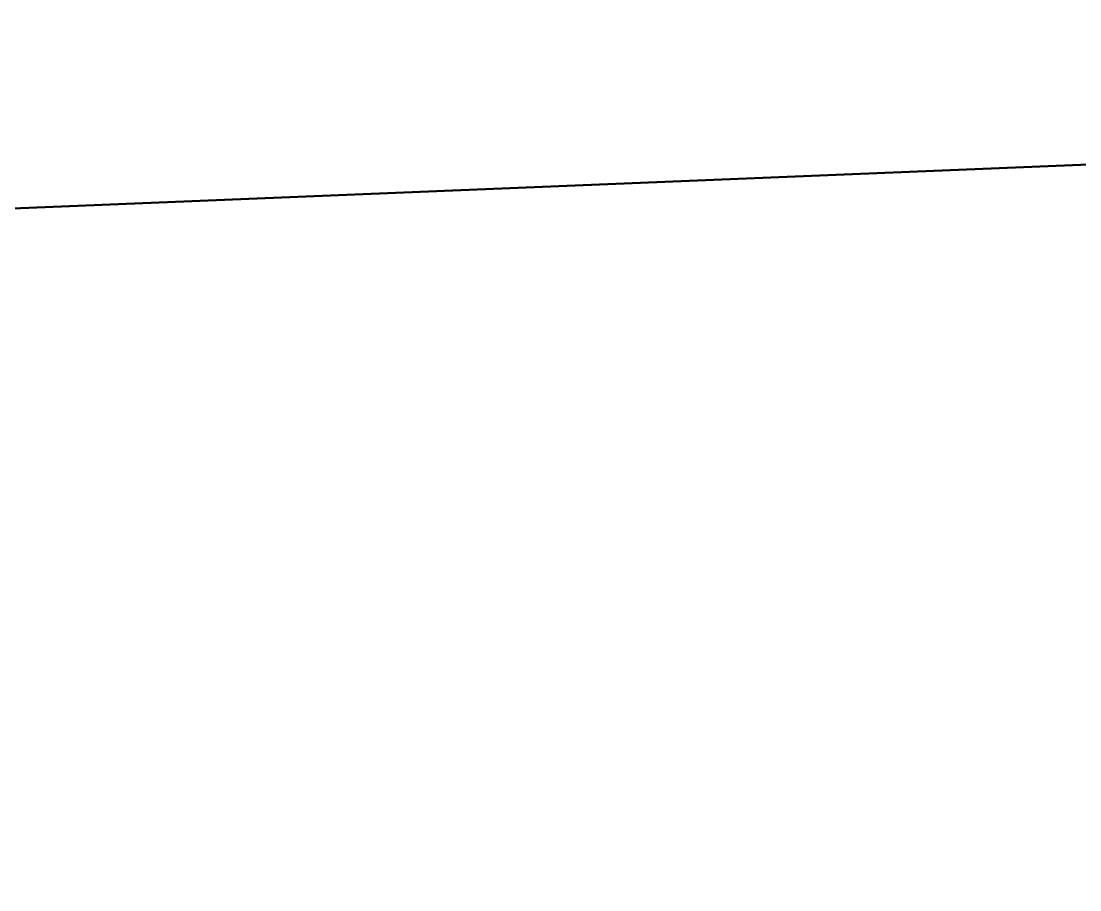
# Model space of a CAD drawing. Header units: millimetres. Extents: x -1250 to 1275, y -353 to 400.
# Drawn here: x -851.89 to -849.603, y -337.169 to -335.293 of the extents above; entities that cross this region are included whole.
import ezdxf

# ---------------------------------------------------------------- set-up
doc = ezdxf.new("R2010")
doc.units = ezdxf.units.MM
doc.layers.add('I-FURN', color=7, linetype='Continuous', lineweight=40)

# ---------------------------------------------------------------- blocks, each defined once
blk = doc.blocks.new('Modulo 3 gavetas - Modulo 3 gavetas-207541-Vista 1')
at = {"layer": 'I-FURN', "color": 33, "true_color": 0xb7a087}
mesh = blk.add_polyface(dxfattribs=at)
corners = [(-190, 151.4227, 665.3892), (-190, 136.4227, 665.3892), (182.5632, 136.4227, 665.3892), (182.5632, 143.9227, 665.3892), (175.0632, 151.4227, 665.3892)]
mesh.append_faces([[corners[k] for k in face] for face in [(4, 0, 1), (2, 3, 4, 1)]], dxfattribs={"vtx2": -1, "color": 33})
mesh = blk.add_polyface(dxfattribs=at)
corners = [(-190, 151.4227, 515.3892), (175.0632, 151.4227, 515.3892), (182.5632, 143.9227, 515.3892), (182.5632, 136.4227, 515.3892), (-190, 136.4227, 515.3892)]
mesh.append_faces([[corners[k] for k in face] for face in [(1, 4, 0)]], dxfattribs={"vtx0": -1, "color": 33})
mesh.append_faces([[corners[k] for k in face] for face in [(3, 4, 1, 2)]], dxfattribs={"vtx1": -1, "color": 33})
mesh = blk.add_polyface(dxfattribs=at)
corners = [(-190, 151.4227, 700.3892), (-190, 136.4227, 700.3892), (190.0632, 136.4227, 700.3892), (190.0632, 151.4227, 700.3892)]
mesh.append_faces([[corners[k] for k in face] for face in [(3, 0, 1, 2)]], dxfattribs={"color": 33})
mesh = blk.add_polyface(dxfattribs=at)
corners = [(-190, 151.4227, 665.3892), (190.0632, 151.4227, 665.3892), (190.0632, 136.4227, 665.3892), (-190, 136.4227, 665.3892)]
mesh.append_faces([[corners[k] for k in face] for face in [(2, 3, 0, 1)]], dxfattribs={"color": 33})
mesh = blk.add_polyface(dxfattribs=at)
corners = [(-190, 151.4227, 365.8557), (-190, 136.4227, 365.8557), (182.5632, 136.4227, 365.8557), (182.5632, 143.9227, 365.8557), (175.0632, 151.4227, 365.8557)]
mesh.append_faces([[corners[k] for k in face] for face in [(4, 0, 1), (2, 3, 4, 1)]], dxfattribs={"vtx2": -1, "color": 33})
mesh = blk.add_polyface(dxfattribs=at)
corners = [(-190, 151.4227, 35), (175.0632, 151.4227, 35), (182.5632, 143.9227, 35), (182.5632, 136.4227, 35), (-190, 136.4227, 35)]
mesh.append_faces([[corners[k] for k in face] for face in [(1, 4, 0)]], dxfattribs={"vtx0": -1, "color": 33})
mesh.append_faces([[corners[k] for k in face] for face in [(3, 4, 1, 2)]], dxfattribs={"vtx1": -1, "color": 33})
mesh = blk.add_polyface(dxfattribs=at)
corners = [(-190, 151.4227, 515.3892), (-190, 136.4227, 515.3892), (182.5632, 136.4227, 515.3892), (182.5632, 143.9227, 515.3892), (175.0632, 151.4227, 515.3892)]
mesh.append_faces([[corners[k] for k in face] for face in [(4, 0, 1), (2, 3, 4, 1)]], dxfattribs={"vtx2": -1, "color": 33})
mesh = blk.add_polyface(dxfattribs=at)
corners = [(-190, 151.4227, 365.8557), (175.0632, 151.4227, 365.8557), (182.5632, 143.9227, 365.8557), (182.5632, 136.4227, 365.8557), (-190, 136.4227, 365.8557)]
mesh.append_faces([[corners[k] for k in face] for face in [(1, 4, 0)]], dxfattribs={"vtx0": -1, "color": 33})
mesh.append_faces([[corners[k] for k in face] for face in [(3, 4, 1, 2)]], dxfattribs={"vtx1": -1, "color": 33})

msp = doc.modelspace()

# ---------------------------------------------------------------- block references
at = {"layer": 'I-FURN', "color": 7, "true_color": 0xf5f5f3}
msp.add_blockref('Modulo 3 gavetas - Modulo 3 gavetas-207541-Vista 1', (-1010, -486.4227), dxfattribs=at)

# ---------------------------------------------------------------- meshes
at = {"layer": 'I-FURN', "color": 7, "true_color": 0xf7f7f7}
mesh = msp.add_polyface(dxfattribs=at)
corners = [(-1225, -350, 725), (1225, -350, 725), (1225, 350, 725), (-1225, 350, 725), (136.2732, 208.1633, 725), (136.2732, 89.9692, 725), (-133.2443, 89.9692, 725), (-133.2443, 208.1633, 725)]
mesh.append_faces([[corners[k] for k in face] for face in [(7, 3, 6)]], dxfattribs={"vtx0": -1, "vtx1": -1, "color": 7})
mesh.append_faces([[corners[k] for k in face] for face in [(5, 1, 2, 4), (1, 5, 6)]], dxfattribs={"vtx0": -1, "vtx2": -1, "color": 7})
mesh.append_faces([[corners[k] for k in face] for face in [(6, 3, 0, 1)]], dxfattribs={"vtx0": -1, "vtx3": -1, "color": 7})
mesh.append_faces([[corners[k] for k in face] for face in [(2, 3, 7, 4)]], dxfattribs={"vtx1": -1, "vtx3": -1, "color": 7})
mesh = msp.add_polyface(dxfattribs=at)
corners = [(-1225, -350, 700), (-1225, 350, 700), (1225, 350, 700), (1225, -350, 700), (136.2732, 208.1633, 700), (-133.2443, 208.1633, 700), (-133.2443, 89.9692, 700), (136.2732, 89.9692, 700)]
mesh.append_faces([[corners[k] for k in face] for face in [(7, 3, 6)]], dxfattribs={"vtx0": -1, "vtx1": -1, "color": 7})
mesh.append_faces([[corners[k] for k in face] for face in [(2, 4, 5, 1), (1, 5, 6)]], dxfattribs={"vtx0": -1, "vtx2": -1, "color": 7})
mesh.append_faces([[corners[k] for k in face] for face in [(0, 1, 6, 3)]], dxfattribs={"vtx1": -1, "vtx2": -1, "color": 7})
mesh.append_faces([[corners[k] for k in face] for face in [(2, 3, 7, 4)]], dxfattribs={"vtx1": -1, "vtx3": -1, "color": 7})

doc.saveas('drawing.dxf')
